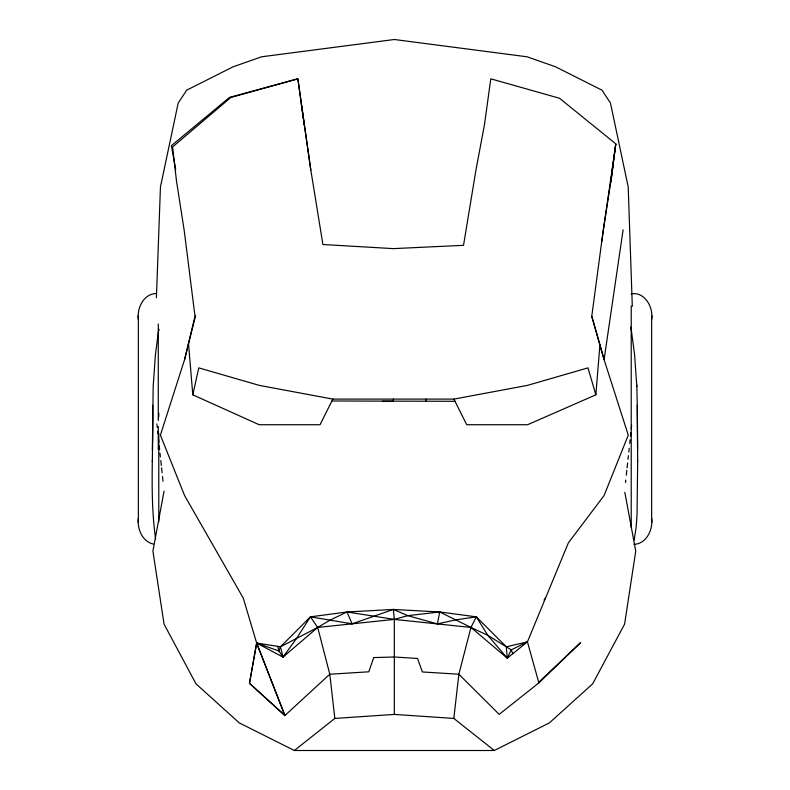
<?xml version="1.0" encoding="UTF-8"?>
<svg xmlns="http://www.w3.org/2000/svg" width="790" height="790" viewBox="0 0 790 790"><rect width="100%" height="100%" fill="white"/><g stroke="black" fill="none" stroke-linecap="round" stroke-linejoin="round"><path stroke-width="1.19" d="M152.667 405.29C153.714 449.836 149.35 494.876 155.63 539.116M637.639 450.103L637.332 405.29M631.22 329.351L634.567 354.493L636.829 386.557L637.194 402.475L637.658 461.508L637.046 514.28L636.148 527.345L634.173 540.044M156.4 297.761L160.449 186.953L178.185 103.085L186.647 90.198L233.139 66.785L261.618 56.791L394.329 39.5L527.039 56.791L555.528 66.785L602.01 90.198L610.473 103.085L628.208 186.953L632.306 306.332M153.28 544.063C142.358 541.535 137.174 529.043 138.359 518.724L138.359 319.14C136.917 308.041 143.602 293.959 156.035 293.534M631.22 293.791C644.818 291.569 653.449 307.241 651.641 319.14L651.641 518.724C653.083 529.823 646.398 543.905 633.965 544.34M332.857 399.108L320.039 424.724L259.16 424.724L192.809 394.822L198.774 367.873L259.347 385.392L332.857 399.108L453.894 399.108L466.712 424.724L527.592 424.724L595.848 394.822L599.916 344.973M625.512 482.532L625.779 480.083M626.292 475.205L626.816 470.317M627.082 467.878L627.606 462.999M627.991 459.336L628.386 455.672M628.781 452.008L629.166 448.345M629.689 443.466L630.084 439.803M630.479 436.139L630.864 432.476M631.259 428.812L631.654 425.148M624.821 492.279L635.743 551.094L624.594 624.139L592.668 683.834L549.396 722.889L494.293 750.5L453.816 718.426L458.862 674.226L470.968 627.438L476.321 616.842L506.311 646.803L511.278 649.844L512.809 653.695M158.454 331.652L155.433 354.493L153.171 386.557L152.361 450.103M195.634 315.467L184.583 359.588L160.39 435.132L184.583 495.557L243.271 598.119L256.661 643.04L249.482 683.281L284.913 715.513L329.795 674.226L368.792 671.806L373.7 657.576L394.348 657.004L417.535 658.465L422.374 671.964L458.862 674.226L499.201 714.377L538.869 682.876L527.434 641.865L506.311 646.803L487.795 635.357L470.968 627.438L394.329 619.399L347.027 611.974L329.805 620.259L317.689 627.438L282.998 657.122L278.949 651.009L280.44 646.803L310.431 616.842L347.027 611.974L393.371 609.446L439.724 611.974L470.968 627.438L507.269 658.169L527.434 641.865L568.365 542.858L604.074 495.557L628.277 435.132L604.074 359.588L591.769 316.257L603.461 228.666L611.213 179.123L615.795 143.859L559.527 98.266L490.788 78.812L484.438 124.869L475.935 170.087L463.523 245.325L393.371 248.623L322.913 244.515L310.816 170.087L301.326 103.855M612.902 166.107L610.739 182.184L615.795 143.859L601.723 241.71M623.103 229.821L604.103 359.559L591.769 316.257M158.612 330.437L158.78 329.351M164.063 491.074L152.914 551.094L164.063 624.139L195.989 683.834L239.261 722.889L294.364 750.5L494.293 750.5M439.724 611.974L407.808 615.647L394.329 619.399L317.689 627.438L280.44 646.803L256.661 643.04L284.894 715.552L249.482 683.281L256.661 643.04L282.998 657.122L296.576 638.399L310.431 616.842L352.054 623.833L393.371 609.446L407.808 615.647L437.413 623.922L439.724 611.974L476.321 616.842L487.795 635.357L507.269 658.169L511.278 649.844L527.434 641.865M184.583 359.588L194.982 316.257L184.238 230.65L176.496 181.117L172.605 146.92L230.729 97.535L297.87 78.812L310.816 170.087M544.014 600.163L545.386 598.119M538.869 682.876L580.601 642.616L538.563 682.501M294.364 750.5L334.841 718.426L394.329 714.417L453.816 718.426M437.413 623.922L455.563 619.893L476.321 616.842M453.894 399.108L527.404 385.392L587.977 367.873L595.848 394.822M454.991 401.3L331.918 400.984M382.34 401.271L393.371 401.3L393.371 399.108M636.839 386.606L636.72 384.878M310.431 616.842L317.689 627.438L329.795 674.226L334.841 718.426M347.027 611.974L352.054 623.833M284.913 715.513L256.661 643.04L278.949 651.009L277.636 646.358M280.44 646.803L282.998 657.122M175.716 169.573L171.4 145.686L229.574 97.348L297.87 78.812L304.219 124.869M630.855 327.109L631.22 329.45M156.874 423.934L157.269 427.588M157.654 431.251L157.921 433.7M158.444 438.578L158.83 442.242M159.225 445.906L159.619 449.569M160.014 453.233L160.4 456.887M160.795 460.55L161.318 465.438M161.575 467.878L162.098 472.766M162.493 476.429L163.017 481.308M393.371 609.446L394.329 619.399L394.329 714.417M506.311 646.803L507.269 658.169M188.484 343.344L192.809 394.822M637.649 460.461L637.658 461.508M651.789 315.644L651.789 319.17M651.789 518.704L651.789 522.22M631.22 306.016L631.22 527.572M158.78 329.45L158.78 330.714M158.78 413.091L158.78 416.676M158.78 433.216L158.78 521.726M158.276 323.989L158.276 420.487M158.276 426.491L158.276 449.54M152.342 460.471L152.342 461.508M138.211 315.644L138.211 319.17M138.211 518.704L138.211 522.22M426.412 401.3L426.314 399.108L426.383 401.3"/></g></svg>
